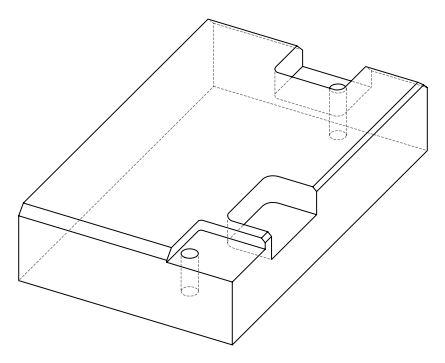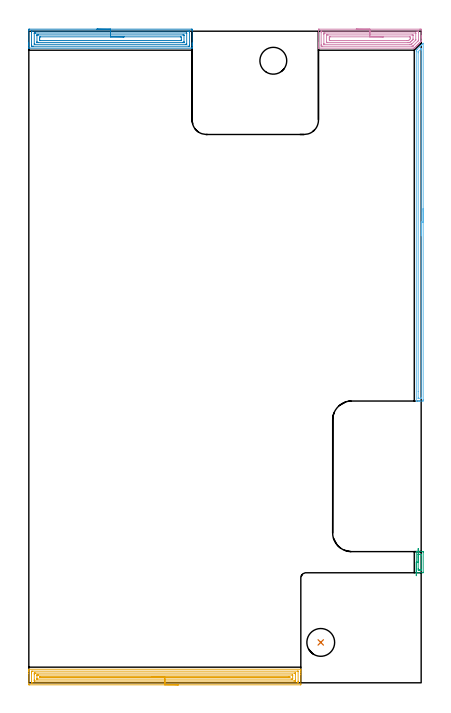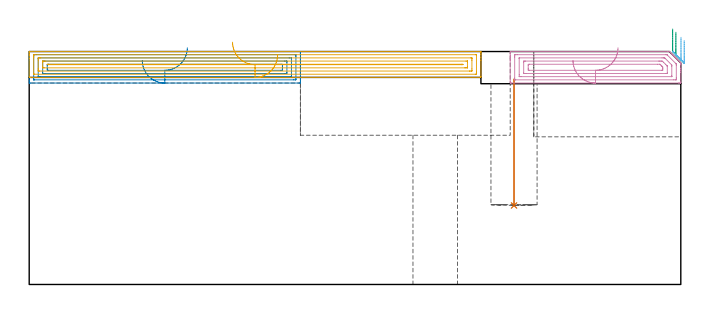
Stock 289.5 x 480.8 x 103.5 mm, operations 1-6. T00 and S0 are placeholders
(PLAN: 12 operations, 6 tool changes, 87.8 min)
(1 INDEXABLE_INSERT_DRILL_BLIND_HOLE_FROM_SOLID | STEP1POCKET | NXT0302_012 | 0.23 min | 22455 mm3)
(2 AREA_MILL | FG_CHAMFER_SURFACE | UGT0205_001 | 5.13 min | 12494 mm3)
(3 AREA_MILL_1 | FG_CHAMFER_SURFACE_1 | UGT0205_001 | 0.43 min | 291 mm3)
(4 AREA_MILL_2 | FG_CHAMFER_SURFACE_2 | UGT0205_001 | 3.3 min | 8119 mm3)
(5 AREA_MILL_3 | FG_CHAMFER_SURFACE_3 | UGT0205_001 | 8.2 min | 13692 mm3)
(6 AREA_MILL_4 | FG_CHAMFER_SURFACE_4 | UGT0205_001 | 4.37 min | 3432 mm3)
(7 MILL_CORNER_NOTCH_RECTANGULAR | CORNER_NOTCH_RECTANGULAR | UGT0201_124 | Follow Part, ap 1.5, ae 75% | 40.54 min | 97883 mm3)
(8 MILL_SLOT | SLOT_PARTIAL_RECTANGULAR | UGT0201_094 | Follow Part, ap 5, ae 75% | 13.61 min | 271771 mm3)
(9 MILL_SLOT_1 | SLOT_PARTIAL_RECTANGULAR_1 | UGT0201_094 | Follow Part, ap 5, ae 75% | 11.32 min | 261042 mm3)
(10 SPOT_DRILL | STEP1HOLE | NXT0321_9005460120000 | 0.06 min | 162 mm3)
(11 DRILL_THROUGH_HOLE_INTO_CENTER | STEP1HOLE | NXT0301_087 | 0.3 min | 6815 mm3)
(12 DRILL_TO_ENLARGE_THROUGH_HOLE | STEP1HOLE | UGT0301_264 | 0.31 min | 13416 mm3)
(TOOL NXT0302_012 | Index. Insert Drill 20.5mm [880-D2050L25-03] | D20.5 PA176 FL62 Z2)
(TOOL UGT0205_001 | Chamfer Mill 20 x 3 x 45 deg. | D20 FL50 Z2)
(TOOL UGT0201_124 | Carbide End Mill 6.0 | D6 FL15 Z4)
(TOOL UGT0201_094 | End mill 20 mm | D20 FL38 Z4)
(TOOL NXT0321_9005460120000 | NC Spot Drill, 142deg, 12mm, Carbide, Uncoated | D12 PA142 FL30 Z2)
(TOOL NXT0301_087 | Carbide Drill 11.6mm [860.1-1160-058A1-MM 2214] | D11.6 PA140 FL72 Z2)
(TOOL UGT0301_264 | Twist Drill 19.8 mm | D19.8 PA118 FL140 Z2)
(OP 1 INDEXABLE_INSERT_DRILL_BLIND_HOLE_FROM_SOLID)
G17 G21 G94 G90
T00 M6
G54
G17 G0 G90 X215.4 Y29.8 S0 M3
G43 Z113.5 H1
G94 G81 G98 Z35.1 F250. R91.2
G80
M5
M2
(OP 2 AREA_MILL)
G17 G21 G94 G90
T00 M6
G54
G17 G0 G90 X50.25 Y482.3 S1061 M3
G43 Z113.5 H0
Z99.5
G94 G1 X50.288 Z98.628 F250.
X50.402 Z97.764
X50.591 Z96.912
X50.853 Z96.08
X51.187 Z95.274
X51.59 Z94.5
X52.058 Z93.764
X52.589 Z93.072
X53.179 Z92.429
X53.822 Z91.84
X54.514 Z91.308
X55.25 Z90.84
X56.024 Z90.437
X56.83 Z90.103
X57.662 Z89.841
X58.513 Z89.652
X59.378 Z89.538
X60.25 Z89.5
X119.92 Y482.299 Z89.501
X120.333 Y482.296 Z89.502
X120.49 Y482.291 Z89.506
X120.495 Y481.889 Z89.908
X120.5 Y481.317 Z90.479
Y472.225 Z99.569
Y471.611 Z100.186
Y471.347 Z100.45
Y470.733 Z101.064
Y470.468 Z101.328
Y469.938 Z101.861
X120.499 Y468.547 Z103.252
X120.49 Y468.306 Z103.492
X120.366 Y468.3 Z103.5
X0.134
X0.01 Y468.306 Z103.492
X0. Y468.548 Z103.251
Y469.939 Z101.861
Y470.468 Z101.328
Y470.733 Z101.064
Y471.347 Z100.45
Y471.611 Z100.186
Y472.225 Z99.569
Y481.318 Z90.479
X0.005 Y481.889 Z89.908
X0.01 Y482.291 Z89.506
X0.167 Y482.296 Z89.502
X0.58 Y482.3 Z89.5
X60.25
Y480.886 Z90.914
X117.375
X118.139 Y480.885 Z90.915
X118.268 Y480.884 Z90.916
X118.471 Y480.879 Z90.921
X118.49 Y480.813 Z90.987
X118.496 Y480.658 Z91.142
X118.499 Y480.132 Z91.668
X118.5 Y479.776 Z92.024
Y470.468 Z101.332
X118.498 Y470.114 Z101.686
X118.49 Y469.757 Z102.043
X118.488 Y469.72 Z102.08
X118.472 Y469.719 Z102.081
X118.426 Y469.716 Z102.084
X118.33 Y469.715 Z102.085
X118.139 Y469.714 Z102.086
X3.125
X2.361 Y469.715 Z102.085
X2.232 Y469.717 Z102.083
X2.028 Y469.721 Z102.079
X2.01 Y469.787 Z102.013
X2.004 Y469.942 Z101.858
X2.001 Y470.468 Z101.332
X2. Y470.824 Z100.976
Y480.132 Z91.668
X2.002 Y480.486 Z91.314
X2.01 Y480.843 Z90.957
X2.012 Y480.88 Z90.92
X2.028 Y480.881 Z90.919
X2.074 Y480.884 Z90.916
X2.17 Y480.885 Z90.915
X2.361 Y480.886 Z90.914
X60.25
Y479.472 Z92.328
X116.137 Y479.471 Z92.329
X116.358 Y479.47 Z92.33
X116.431 Y479.468 Z92.332
X116.481 Y479.465 Z92.335
X116.49 Y479.393 Z92.407
X116.496 Y479.253 Z92.547
X116.499 Y479.114 Z92.686
Y471.347 Z100.453
X116.498 Y471.209 Z100.591
X116.492 Y471.161 Z100.639
X116.487 Y471.135 Z100.665
X116.467 Y471.134 Z100.666
X116.358 Y471.131 Z100.669
X115.688 Y471.129 Z100.671
X115.467 Y471.128 Z100.672
X4.362 Y471.129 Z100.671
X4.142 Y471.131 Z100.669
X4.069 Y471.132 Z100.668
X4.019 Y471.135 Z100.665
X4.01 Y471.207 Z100.593
X4.004 Y471.347 Z100.453
X4.001 Y471.486 Z100.314
Y479.253 Z92.547
X4.002 Y479.391 Z92.409
X4.008 Y479.439 Z92.361
X4.013 Y479.465 Z92.335
X4.033 Y479.466 Z92.334
X4.142 Y479.469 Z92.331
X4.812 Y479.471 Z92.329
X5.033 Y479.472 Z92.328
X60.25
Y478.057 Z93.743
X113.686
X114.009 Y478.056 Z93.744
X114.393 Y478.053 Z93.748
X114.475 Y478.051 Z93.749
X114.49 Y477.907 Z93.893
X114.499 Y477.573 Z94.227
X114.5 Y473.104 Z98.696
X114.497 Y472.702 Z99.098
X114.494 Y472.602 Z99.198
X114.49 Y472.557 Z99.243
X114.443 Y472.55 Z99.25
X114.251 Y472.546 Z99.254
X113.686 Y472.543 Z99.257
X113.364
X6.814
X6.491 Y472.544 Z99.256
X6.106 Y472.548 Z99.252
X6.025 Y472.549 Z99.251
X6.01 Y472.693 Z99.107
X6.001 Y473.027 Z98.773
X6. Y477.496 Z94.304
X6.003 Y477.898 Z93.902
X6.006 Y477.998 Z93.802
X6.009 Y478.043 Z93.757
X6.057 Y478.05 Z93.75
X6.248 Y478.054 Z93.746
X6.814 Y478.057 Z93.743
X7.136
X60.25
Y476.643 Z95.157
X111.88
X111.905 Y476.642 Z95.158
X112.49 Y476.618 Z95.182
X112.498 Y476.032 Z95.768
X112.499 Y474.861 Z96.939
X112.497 Y474.277 Z97.523
X112.49 Y473.982 Z97.818
X111.93 Y473.958 Z97.842
X111.905 Y473.957 Z97.843
X8.62
X8.595 Y473.958 Z97.842
X8.01 Y473.982 Z97.818
X8.002 Y474.568 Z97.232
X8. Y475.739 Z96.061
X8.003 Y476.323 Z95.477
X8.01 Y476.618 Z95.182
X8.57 Y476.642 Z95.158
X8.595 Y476.643 Z95.157
X60.25
X61.122 Z95.195
X61.986 Z95.309
X62.838 Z95.498
X63.67 Z95.76
X64.476 Z96.094
X65.25 Z96.497
X65.986 Z96.965
X66.678 Z97.496
X67.321 Z98.086
X67.91 Z98.729
X68.441 Z99.421
X68.91 Z100.157
X69.313 Z100.931
X69.647 Z101.737
X69.909 Z102.569
X70.098 Z103.42
X70.212 Z104.285
X70.25 Z105.157
G0 Z113.5
M5
M2
(OP 3 AREA_MILL_1)
G17 G21 G94 G90
T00 M6
G54
G17 G0 G90 X285.899 Y79.005 S1061 M3
G43 Z113.501 H0
G94 G1 Y79.043 Z112.629 F250.
Y79.156 Z111.764
Y79.345 Z110.913
Y79.607 Z110.08
Y79.94 Z109.274
X285.9 Y80.343 Z108.5
Y80.811 Z107.764
Y81.342 Z107.072
Y81.931 Z106.429
X285.901 Y82.574 Z105.839
Y83.266 Z105.308
Y84.001 Z104.839
X285.902 Y84.775 Z104.435
Y85.581 Z104.101
Y86.413 Z103.838
X285.903 Y87.264 Z103.649
Y88.129 Z103.535
Y89.001 Z103.497
X285.906 Y96.735 Z103.493
X285.925 Y96.79 Z103.474
X286.07 Y96.8 Z103.329
X290.487 Z98.913
X290.638 Y96.799 Z98.762
X290.993 Y96.793 Z98.407
X290.998 Y96.618 Z98.402
X291. Y96.438 Z98.4
Y81.562
X290.998 Y81.382 Z98.402
X290.993 Y81.207 Z98.407
X290.638 Y81.2 Z98.762
X286.199 Z103.199
X285.906 Y81.21 Z103.492
X285.9 Y81.562 Z103.5
X285.903 Y89.001 Z103.497
X287.318 Y89. Z102.082
X287.319 Y92.756 Z102.081
X287.32 Y94.505 Z102.08
X287.321 Y94.688 Z102.079
X287.324 Y94.773 Z102.076
X287.326 Y94.786 Z102.074
X287.415 Y94.793 Z101.985
X287.564 Y94.798 Z101.836
X287.788 Y94.8 Z101.612
X287.9 Z101.5
X289. Y94.799 Z100.4
X289.224 Y94.793 Z100.176
X289.579 Y94.778 Z99.821
X289.581 Y94.688 Z99.819
X289.586 Y93.99 Z99.814
Y93.813
Y83.489
X289.585 Y83.312 Z99.815
X289.582 Y83.226 Z99.818
X289.58 Y83.213 Z99.82
X289.485 Y83.206 Z99.915
X289.336 Y83.202 Z100.064
X288.125 Y83.2 Z101.275
X288.012 Z101.388
X287.9 Y83.201 Z101.5
X287.676 Y83.207 Z101.724
X287.322 Y83.222 Z102.078
X287.32 Y83.312 Z102.08
X287.316 Y84.009 Z102.084
Y84.187
X287.318 Y89. Z102.082
Y89.872 Z102.12
Y90.737 Z102.234
X287.319 Y91.588 Z102.422
Y92.421 Z102.684
Y93.227 Z103.017
X287.32 Y94.001 Z103.42
Y94.737 Z103.888
Y95.429 Z104.419
X287.321 Y96.072 Z105.008
Y96.662 Z105.651
Y97.193 Z106.343
Y97.663 Z107.079
X287.322 Y98.066 Z107.852
Y98.4 Z108.658
Y98.663 Z109.49
Y98.852 Z110.342
Y98.966 Z111.206
Y99.004 Z112.078
G0 Z113.5
M5
M2
(OP 4 AREA_MILL_2)
G17 G21 G94 G90
T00 M6
G54
G17 G0 G90 X241.6 Y482.3 S1061 M3
G43 Z113.5 H0
Z99.5
G94 G1 X241.638 Z98.628 F250.
X241.752 Z97.764
X241.941 Z96.912
X242.203 Z96.08
X242.537 Z95.274
X242.94 Z94.5
X243.408 Z93.764
X243.94 Z93.072
X244.529 Z92.429
X245.172 Z91.84
X245.864 Z91.308
X246.6 Z90.84
X247.374 Z90.437
X248.18 Z90.103
X249.012 Z89.841
X249.863 Z89.652
X250.728 Z89.538
X251.6 Z89.5
X288.526
X288.942 Y482.299 Z89.501
X289.352 Y482.295 Z89.503
X289.49 Y482.291 Z89.505
X289.5 Y481.889 Z89.907
Y477.496 Z94.297
Y476.843 Z94.955
Y476.618 Z95.179
Y475.964 Z95.833
Y475.739 Z96.057
Y474.186 Z97.614
Y473.594 Z98.206
X289.499 Y473.49 Z98.31
X289.49 Y473.402 Z98.397
X289.309 Y473.209 Z98.591
X289.106 Y473.005 Z98.794
X288.766 Y472.664 Z99.132
X288.257 Y472.157 Z99.643
X288.053 Y471.952 Z99.846
X287.888 Y471.786 Z100.009
X287.725 Y471.624 Z100.174
X287.608 Y471.507 Z100.291
X287.449 Y471.347 Z100.448
X287.291 Y471.19 Z100.608
X287.163 Y471.062 Z100.735
X287.01 Y470.907 Z100.888
X286.857 Y470.756 Z101.042
X286.719 Y470.618 Z101.18
X286.57 Y470.468 Z101.327
X286.423 Y470.322 Z101.476
X286.274 Y470.173 Z101.624
X286.131 Y470.029 Z101.767
X285.989 Y469.887 Z101.91
X285.83 Y469.729 Z102.069
X285.691 Y469.589 Z102.206
X285.555 Y469.453 Z102.344
X285.385 Y469.284 Z102.514
X284.812 Y468.711 Z103.085
X284.496 Y468.397 Z103.401
X284.402 Y468.306 Z103.492
X283.607 Y468.3 Z103.5
X213.814
X213.71 Y468.306 Z103.492
X213.7 Y468.51 Z103.288
Y469.161 Z102.638
Y470.018 Z101.781
Y470.468 Z101.328
Y470.693 Z101.104
Y471.347 Z100.45
Y471.571 Z100.226
Y472.225 Z99.569
Y481.562 Z90.234
X213.704 Y481.889 Z89.907
X213.71 Y482.291 Z89.505
X213.848 Y482.295 Z89.503
X214.258 Y482.3 Z89.5
X251.6
Y480.886 Z90.914
X286.401
X287.163 Y480.885 Z90.915
X287.292 Y480.883 Z90.917
X287.482 Y480.879 Z90.921
X287.49 Y480.818 Z90.982
X287.497 Y480.681 Z91.119
X287.499 Y480.132 Z91.668
X287.5 Y479.8 Z92.
Y474.528 Z97.272
X287.497 Y473.982 Z97.818
X287.494 Y473.899 Z97.901
X287.49 Y473.859 Z97.941
X287.469 Y473.83 Z97.97
X287.396 Y473.752 Z98.048
X287.163 Y473.514 Z98.286
X283.607 Y469.958 Z101.842
X283.418 Y469.776 Z102.024
X283.37 Y469.732 Z102.068
X283.289 Y469.721 Z102.079
X283.099 Y469.718 Z102.082
X282.718 Y469.715 Z102.085
X216.799 Y469.714 Z102.086
X216.037 Y469.715 Z102.085
X215.908 Y469.717 Z102.083
X215.718 Y469.721 Z102.079
X215.71 Y469.782 Z102.018
X215.703 Y469.919 Z101.881
X215.701 Y470.468 Z101.332
X215.7 Y470.8 Z101.
Y480.132 Z91.668
X215.702 Y480.463 Z91.337
X215.71 Y480.797 Z91.003
X215.713 Y480.879 Z90.921
X215.751 Y480.881 Z90.919
X215.846 Y480.884 Z90.916
X216.037 Y480.885 Z90.915
X216.163 Y480.886 Z90.914
X251.6
Y479.472 Z92.328
X285.385 Y479.471 Z92.329
X285.459 Y479.469 Z92.331
X285.483 Y479.467 Z92.333
X285.49 Y479.465 Z92.335
X285.493 Y479.442 Z92.358
X285.498 Y479.367 Z92.433
X285.5 Y479.253 Z92.547
Y479.14 Z92.66
Y474.748 Z97.052
X285.497 Y474.634 Z97.166
X285.49 Y474.408 Z97.392
X285.483 Y474.294 Z97.506
X285.456 Y474.263 Z97.537
X285.385 Y474.186 Z97.614
X282.547 Y471.347 Z100.453
X282.402 Y471.206 Z100.594
X282.348 Y471.155 Z100.645
X282.326 Y471.137 Z100.663
X282.27 Y471.135 Z100.665
X282.048 Y471.13 Z100.67
X281.829 Y471.129 Z100.671
X281.161 Y471.128 Z100.672
X217.815 Y471.129 Z100.671
X217.741 Y471.131 Z100.669
X217.717 Y471.133 Z100.667
X217.71 Y471.135 Z100.665
X217.707 Y471.158 Z100.642
X217.702 Y471.233 Z100.567
X217.7 Y471.347 Z100.453
Y471.46 Z100.34
Y478.488 Z93.312
X217.702 Y479.253 Z92.547
X217.704 Y479.363 Z92.437
X217.714 Y479.465 Z92.335
X217.815 Y479.466 Z92.334
X218.484 Y479.471 Z92.329
X251.6 Y479.472 Z92.328
Y478.057 Z93.743
X282.718
X283.042 Y478.055 Z93.745
X283.41 Y478.05 Z93.75
X283.49 Y478.045 Z93.755
X283.494 Y477.902 Z93.898
X283.499 Y477.603 Z94.197
Y474.968 Z96.832
X283.495 Y474.861 Z96.939
X283.49 Y474.766 Z97.034
X283.427 Y474.687 Z97.113
X283.312 Y474.567 Z97.233
X283.167 Y474.418 Z97.382
X282.734 Y473.982 Z97.818
X281.855 Y473.104 Z98.696
X281.829 Y473.078 Z98.722
X281.268 Y472.55 Z99.25
X280.94 Y472.546 Z99.254
X280.617 Y472.544 Z99.256
X280.051 Y472.543 Z99.257
X279.729
X220.482
X220.158 Y472.545 Z99.255
X219.79 Y472.55 Z99.25
X219.71 Y472.555 Z99.245
X219.706 Y472.698 Z99.102
X219.701 Y472.997 Z98.803
Y477.883 Z93.917
X219.703 Y477.979 Z93.821
X219.706 Y478.027 Z93.773
X219.709 Y478.046 Z93.754
X219.727 Y478.05 Z93.75
X219.918 Y478.054 Z93.746
X220.482 Y478.057 Z93.743
X220.803
X251.6
Y476.643 Z95.157
X280.915 Y476.642 Z95.158
X280.94
X281.49 Y476.618 Z95.182
X281.497 Y476.067 Z95.733
X281.495 Y475.739 Z96.061
X281.488 Y475.198 Z96.602
X281.16 Y474.861 Z96.939
X281.052 Y474.75 Z97.05
X280.94 Y474.638 Z97.162
X280.607 Y474.311 Z97.489
X280.272 Y473.982 Z97.818
X280.073 Y473.96 Z97.84
X280.051 Y473.959 Z97.841
X279.187 Y473.957 Z97.843
X222.285 Y473.958 Z97.842
X222.26
X221.71 Y473.982 Z97.818
X221.702 Y474.534 Z97.266
X221.701 Y475.739 Z96.061
X221.703 Y476.289 Z95.511
X221.71 Y476.618 Z95.182
X222.236 Y476.642 Z95.158
X222.26
X251.6 Y476.643 Z95.157
X252.472 Z95.195
X253.336 Z95.309
X254.188 Z95.498
X255.02 Z95.76
X255.826 Z96.094
X256.6 Z96.497
X257.336 Z96.965
X258.028 Z97.496
X258.671 Z98.086
X259.26 Z98.729
X259.791 Z99.421
X260.26 Z100.157
X260.663 Z100.931
X260.997 Z101.737
X261.259 Z102.569
X261.448 Z103.42
X261.562 Z104.285
X261.6 Z105.157
G0 Z113.5
M5
M2
(OP 5 AREA_MILL_3)
G17 G21 G94 G90
T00 M6
G54
G17 G0 G90 X110.35 Y-1.5 S1061 M3
G43 Z113.5 H0
Z102.
G94 G1 X110.312 Z101.128 F250.
X110.198 Z100.264
X110.009 Z99.412
X109.747 Z98.58
X109.413 Z97.774
X109.01 Z97.
X108.542 Z96.264
X108.01 Z95.572
X107.421 Z94.929
X106.778 Z94.34
X106.086 Z93.808
X105.35 Z93.34
X104.576 Z92.937
X103.77 Z92.603
X102.938 Z92.341
X102.087 Z92.152
X101.222 Z92.038
X100.35 Z92.
X0.632
X0.198 Y-1.496 Z92.002
X0.01 Y-1.492 Z92.006
X0. Y-1.301 Z92.197
Y6.896 Z100.391
Y8.296 Z101.792
Y8.66 Z102.155
Y9.388 Z102.888
Y9.622 Z103.121
X0.006 Y9.993 Z103.484
X0.008 Y9.997 Z103.488
X0.185 Y10. Z103.5
X200.515
X200.692 Y9.997 Z103.488
X200.694 Y9.993 Z103.484
X200.7 Y9.622 Z103.121
Y9.388 Z102.888
Y8.66 Z102.155
Y7.414 Z100.911
Y6.014 Z99.509
Y-1.042 Z92.456
X200.698 Y-1.303 Z92.195
X200.69 Y-1.492 Z92.006
X200.499 Y-1.499 Z91.999
X100.35 Y-1.5 Z92.
Y-0.086 Z93.414
X2.42 Y-0.085 Z93.415
X2.345
X2.035 Y-0.079 Z93.421
X2.009 Y-0.075 Z93.425
X2.005 Y-0.051 Z93.449
X2.002 Y-0.015 Z93.485
X2.001 Y0.019 Z93.519
X2. Y0.255 Z93.755
Y7.31 Z100.81
X2.002 Y7.778 Z101.278
X2.006 Y8.186 Z101.686
X2.021 Y8.579 Z102.079
X2.42 Y8.585 Z102.085
X2.496
X198.28
X198.356
X198.665 Y8.579 Z102.079
X198.691 Y8.575 Z102.075
X198.695 Y8.551 Z102.051
X198.698 Y8.515 Z102.015
X198.699 Y8.481 Z101.981
X198.7 Y8.245 Z101.745
Y1.19 Z94.69
X198.698 Y0.722 Z94.222
X198.694 Y0.314 Z93.814
X198.679 Y-0.079 Z93.421
X198.28 Y-0.085 Z93.415
X198.204
X100.35 Y-0.086 Z93.414
Y1.328 Z94.828
X4.488 Y1.329 Z94.829
X4.209 Y1.33 Z94.83
X4.116 Y1.332 Z94.832
X4.044 Y1.335 Z94.835
X4.01 Y1.344 Z94.844
X4.007 Y1.398 Z94.898
X4.003 Y1.604 Z95.104
X4. Y1.81 Z95.31
Y2.486 Z95.986
Y6.22 Z99.72
X4.002 Y6.896 Z100.396
X4.004 Y7.098 Z100.598
X4.01 Y7.164 Z100.664
X4.07 Y7.166 Z100.666
X4.209 Y7.168 Z100.668
X4.824 Y7.171 Z100.671
X5.103
X196.212
X196.491 Y7.17 Z100.67
X196.584 Y7.168 Z100.668
X196.656 Y7.165 Z100.665
X196.69 Y7.156 Z100.656
X196.693 Y7.102 Z100.602
X196.697 Y6.896 Z100.396
X196.7 Y6.69 Z100.19
Y6.014 Z99.514
Y2.28 Z95.78
X196.698 Y1.604 Z95.104
X196.696 Y1.402 Z94.902
X196.69 Y1.336 Z94.836
X196.63 Y1.334 Z94.834
X196.491 Y1.331 Z94.831
X195.876 Y1.329 Z94.829
X195.597 Y1.328 Z94.828
X100.35
Y2.743 Z96.243
X6.632
X6.142 Y2.745 Z96.245
X6.032 Y2.748 Z96.248
X6.015 Y2.749 Z96.249
X6.01 Y2.765 Z96.265
X6.005 Y2.819 Z96.319
X6.002 Y2.928 Z96.428
X6. Y3.366 Z96.866
Y5.13 Z98.63
X6.003 Y5.572 Z99.072
X6.006 Y5.682 Z99.182
X6.01 Y5.735 Z99.235
X6.017 Y5.751 Z99.251
X6.047 Y5.752 Z99.252
X6.26 Y5.755 Z99.255
X6.892 Y5.757 Z99.257
X7.152
X194.068
X194.558 Y5.755 Z99.255
X194.668 Y5.752 Z99.252
X194.685 Y5.751 Z99.251
X194.69 Y5.735 Z99.235
X194.695 Y5.681 Z99.181
X194.698 Y5.572 Z99.072
X194.7 Y5.134 Z98.634
Y3.37 Z96.87
X194.697 Y2.928 Z96.428
X194.694 Y2.818 Z96.318
X194.69 Y2.765 Z96.265
X194.683 Y2.749 Z96.249
X194.653 Y2.748 Z96.248
X194.44 Y2.745 Z96.245
X193.808 Y2.743 Z96.243
X193.548
X100.35
Y4.157 Z97.657
X8.586
X8.397 Y4.159 Z97.659
X8.028 Y4.164 Z97.664
X8.01 Y4.25 Z97.75
Y4.327 Z97.827
X8.304 Y4.338 Z97.838
X8.492 Y4.342 Z97.842
X8.587 Y4.343 Z97.843
X8.681
X192.114
X192.302 Y4.341 Z97.841
X192.671 Y4.336 Z97.836
X192.69 Y4.25 Z97.75
Y4.173 Z97.673
X192.397 Y4.162 Z97.662
X192.208 Y4.158 Z97.658
X192.114 Y4.157 Z97.657
X192.019
X100.35
X99.478 Z97.695
X98.614 Z97.809
X97.762 Z97.998
X96.93 Z98.26
X96.124 Z98.594
X95.35 Z98.997
X94.614 Z99.465
X93.922 Z99.996
X93.279 Z100.586
X92.69 Z101.229
X92.159 Z101.921
X91.69 Z102.657
X91.287 Z103.431
X90.953 Z104.237
X90.691 Z105.069
X90.502 Z105.92
X90.388 Z106.785
X90.35 Z107.657
G0 Z113.5
M5
M2
(OP 6 AREA_MILL_4)
G17 G21 G94 G90
T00 M6
G54
G17 G0 G90 X291. Y349.9 S1061 M3
G43 Z113.5 H0
Z108.4
G94 G1 Y349.862 Z107.528 F250.
Y349.748 Z106.663
Y349.559 Z105.812
Y349.297 Z104.98
Y348.963 Z104.174
Y348.56 Z103.4
Y348.092 Z102.664
Y347.56 Z101.972
Y346.971 Z101.329
Y346.328 Z100.74
Y345.636 Z100.208
Y344.9 Z99.74
Y344.126 Z99.337
Y343.32 Z99.003
Y342.488 Z98.741
Y341.636 Z98.552
Y340.772 Z98.438
Y339.9 Z98.4
Y209.047
X290.999 Y208.523 Z98.401
X290.996 Y208.157 Z98.402
X290.992 Y207.91 Z98.404
X290.638 Y207.9 Z98.758
X288.888 Z100.507
X288.358 Z101.039
X288.012 Z101.384
X287.483 Z101.913
X287.137 Z102.257
X286.186 Z103.214
X286.04 Y207.903 Z103.352
X285.902 Y207.91 Z103.489
X285.9 Y208.076 Z103.5
Y465.914
X285.907 Y466.8 Z103.493
X285.912 Y466.808 Z103.488
X286.262 Y467.163 Z103.136
X286.354 Y467.255 Z103.044
X288.45 Y469.352 Z100.946
X288.588 Y469.489 Z100.81
X288.746 Y469.647 Z100.651
X288.888 Y469.79 Z100.508
X289.035 Y469.936 Z100.363
X289.175 Y470.076 Z100.223
X289.325 Y470.227 Z100.07
X289.82 Y470.72 Z99.58
X290.078 Y470.979 Z99.32
X290.2 Y471.102 Z99.196
X290.536 Y471.436 Z98.864
X290.753 Y471.653 Z98.646
X290.845 Y471.745 Z98.554
X290.976 Y471.873 Z98.422
X290.994 Y471.883 Z98.403
X290.999 Y471.873 Z98.399
X291. Y339.9 Z98.4
X289.586 Z99.814
Y210.491
X289.585 Y210.311 Z99.815
X289.581 Y209.955 Z99.819
X289.579 Y209.918 Z99.821
X289.53 Y209.91 Z99.87
X289.424 Y209.904 Z99.976
X289.289 Y209.901 Z100.111
X287.539 Z101.861
X287.371 Y209.906 Z102.029
X287.34 Y209.91 Z102.06
X287.321 Y209.92 Z102.079
X287.319 Y209.957 Z102.081
X287.315 Y210.129 Z102.085
X287.314 Y214.976 Z102.086
Y464.84
X287.315 Y465.021 Z102.085
X287.32 Y465.728 Z102.08
X287.328 Y465.767 Z102.072
X287.356 Y465.799 Z102.044
X287.465 Y465.914 Z101.935
X289.252 Y467.702 Z100.148
X289.357 Y467.806 Z100.043
X289.513 Y467.957 Z99.887
X289.577 Y468.015 Z99.823
X289.582 Y467.886 Z99.818
X289.585 Y467.702 Z99.815
X289.586 Y467.52 Z99.814
Y466.989
Y339.9
Y339.028 Z99.852
Y338.164 Z99.966
Y337.312 Z100.155
Y336.48 Z100.417
Y335.674 Z100.751
Y334.9 Z101.154
Y334.164 Z101.623
Y333.472 Z102.154
Y332.829 Z102.743
Y332.24 Z103.386
Y331.708 Z104.078
Y331.24 Z104.814
Y330.837 Z105.588
Y330.503 Z106.394
Y330.241 Z107.226
Y330.052 Z108.078
Y329.938 Z108.943
Y329.9 Z109.814
G0 Z113.5
M5
M2
